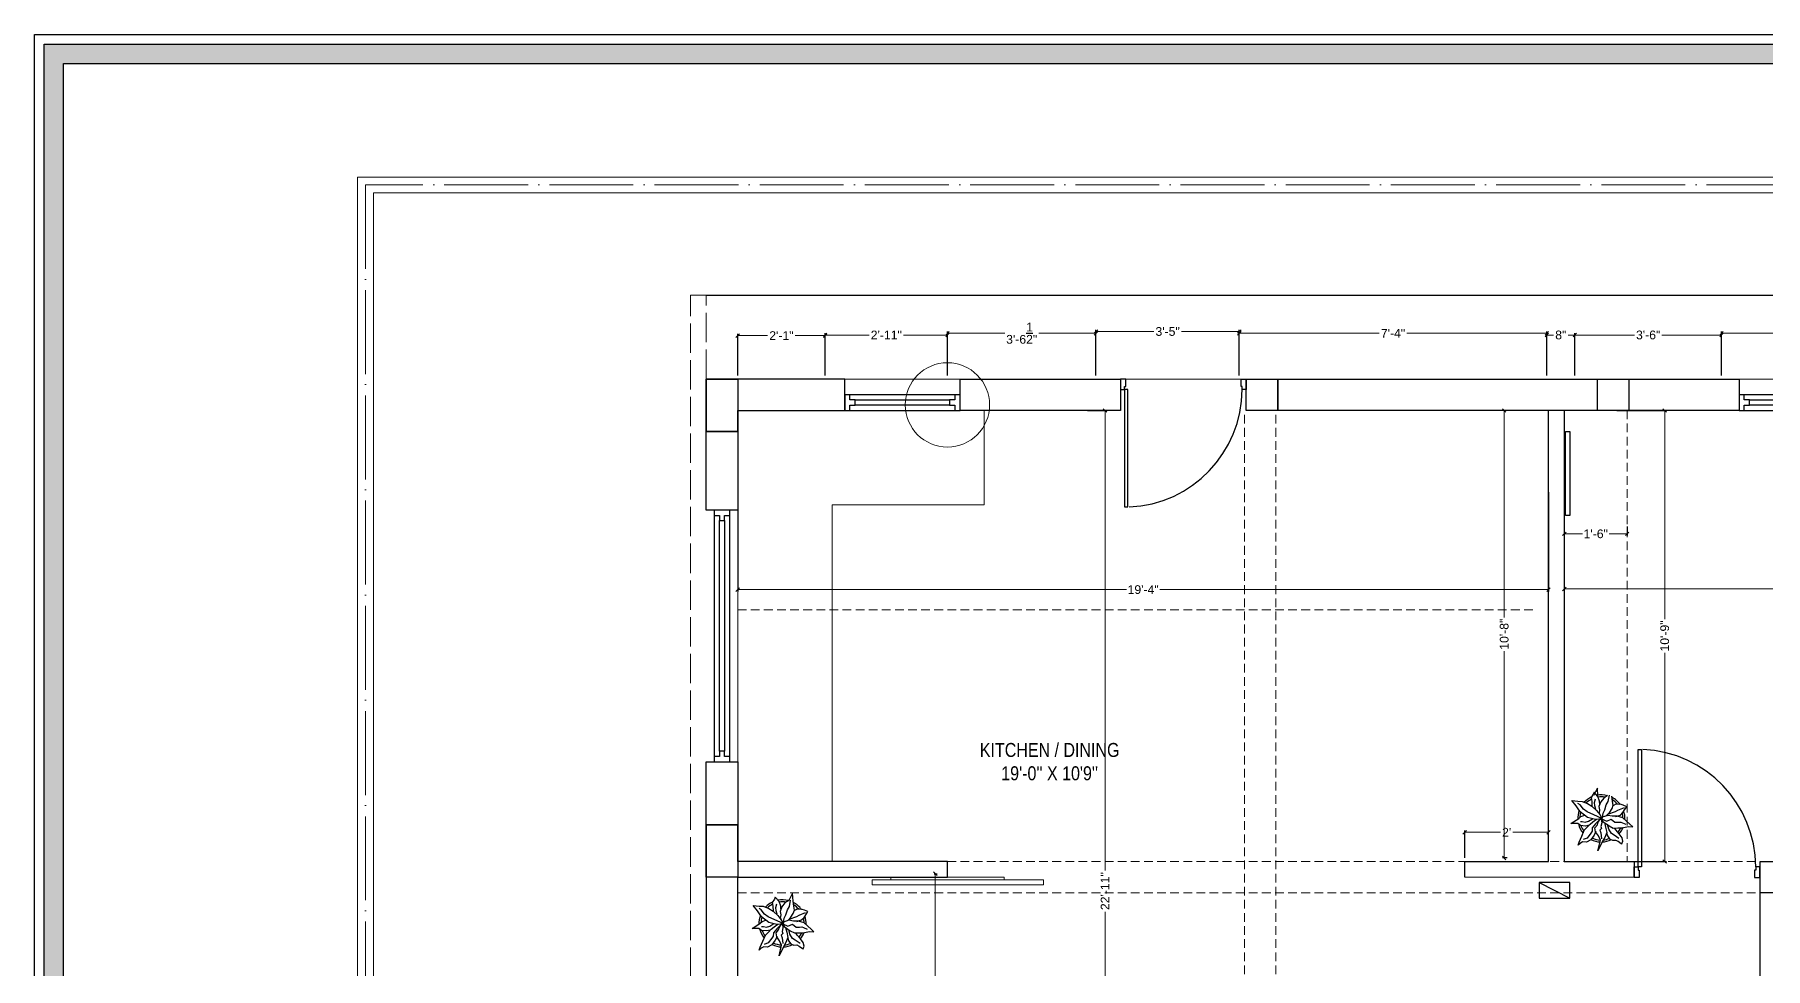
# Model space of a CAD drawing. Header units: millimetres. Extents: x 56222 to 3066687, y -650199 to -121287.
# Drawn here: x 132280.2 to 132775.4, y -184267.4 to -184000.3 of the extents above; entities that cross this region are included whole.
import ezdxf

# ---------------------------------------------------------------- set-up
doc = ezdxf.new("R2010")
doc.units = ezdxf.units.MM
doc.header["$MEASUREMENT"] = 0
doc.header["$PDMODE"] = 35
for name, pattern in [('ACAD_ISO02W100', [15, 12, -3]), ('ACAD_ISO04W100', [30, 24, -3, 0, -3]), ('DASHED2', [0.375, 0.25, -0.125])]:
    doc.linetypes.add(name, pattern=pattern)
doc.layers.get('Defpoints').update_dxf_attribs({"color": 220})
doc.layers.add('AR DOOR', color=40, linetype='Continuous')
doc.layers.add('AR ELE-5', color=134, linetype='Continuous')
for name, color, linetype, lineweight in [('CENTERLINE ( COLUMN ) ~ DIM', 7, 'Continuous', 9), ('COLUMN', 1, 'Continuous', 30), ('dim05', 1, 'Continuous', 13), ('FIRST FLOOR ( TEXT )', 7, 'Continuous', 9), ('GROUND FLOOR', 7, 'Continuous', 9), ('GROUND FLOOR  ( PLINE )', 251, 'Continuous', 30), ('Labelling', 1, 'Continuous', 25), ('NAME PLATE', 7, 'Continuous', 25), ('wall', 7, 'Continuous', 30), ('XX~SLAB ( BEAM )~ ( DIM )', 7, 'Continuous', 9)]:
    doc.layers.add(name, color=color, linetype=linetype, lineweight=lineweight)
doc.layers.add('PDF_INT-ELEC SWITCH BOARD', color=7, linetype='Continuous', true_color=0x00751d)
doc.layers.add('XX~SLAB ( PLINE )', color=251, linetype='Continuous', plot=False)
doc.styles.add('Arial', font='arial.ttf')
doc.styles.add('KATHA', font='swissc.ttf')
doc.styles.get("Standard").update_dxf_attribs({"font": 'arial.ttf', "height": 6})
doc.dimstyles.new('ISO-25', dxfattribs={"dimtxt": 2.5, "dimasz": 1, "dimexe": 0.5, "dimexo": 1, "dimtad": 0, "dimdec": 1, "dimlunit": 4, "dimtxsty": 'Standard', "dimblk": 'OBLIQUE', "dimcen": 2.5, "dimclrd": 1, "dimclre": 1, "dimclrt": 5, "dimadec": 0, "dimazin": 0, "dimtfac": 1, "dimtdec": 1, "dimtmove": 0, "dimatfit": 3, "dimfxl": 1, "dimlwd": -1, "dimarcsym": 0})

# ---------------------------------------------------------------- blocks, each defined once
blk = doc.blocks.new('LAYOUT FILE')
at = {"layer": 'NAME PLATE', "true_color": 0xd39e00}
h = blk.add_hatch(color=42, dxfattribs=at)
h.paths.add_polyline_path([(3346889.83, -513806.18), (3346889.83, -514260.7), (3347535.56, -514260.7), (3347535.56, -513806.18)])
h.paths.add_polyline_path([(3346894.36, -513810.71), (3347531.03, -513810.71), (3347531.03, -514256.17), (3346894.36, -514256.17)], flags=16)
at = {"layer": 'NAME PLATE', "color": 42, "true_color": 0xd39e00}
for points in [[(3346887.56, -513803.91), (3347537.83, -513803.91), (3347537.83, -514262.96), (3346887.56, -514262.96)], [(3346889.83, -513806.18), (3347535.56, -513806.18), (3347535.56, -514260.7), (3346889.83, -514260.7)], [(3346894.36, -513810.71), (3347531.03, -513810.71), (3347531.03, -514256.17), (3346894.36, -514256.17)]]:
    blk.add_lwpolyline(points, close=True, dxfattribs=at)
blk = doc.blocks.new('*U133')
for points in [[(-40, 0), (0, 0), (0, 30), (10, 30), (10, 100), (-40, 100)], [(0, 0), (0, -1120), (30, -1120), (30, 0)], [(1160, 0), (1120, 0), (1120, 30), (1110, 30), (1110, 100), (1160, 100)]]:
    blk.add_lwpolyline(points, close=True)
at = {"layer": 'AR ELE-5', "linetype": 'ByBlock', "ltscale": 15}
blk.add_arc((-2, 1), 1122, 272.373, 359.9653, dxfattribs=at)
blk = doc.blocks.new('ARPLS010')
at = {"linetype": 'ByBlock'}
for p, q in [((-0.295, 0.42), (-0.302, 0.309)), ((-0.278, 0.467), (-0.295, 0.42)), ((-0.248, 0.54), (-0.278, 0.467)), ((-0.182, 0.493), (-0.248, 0.54)), ((-0.222, 0.484), (-0.164, 0.347)), ((-0.125, 0.459), (-0.182, 0.493)), ((-0.072, 0.404), (-0.125, 0.459)), ((-0.038, 0.302), (-0.072, 0.404)), ((-0.013, 0.459), (-0.044, 0.336)), ((0.121, 0.605), (-0.013, 0.459)), ((0.077, 0.412), (0.091, 0.447)), ((0.082, 0.358), (0.077, 0.412)), ((0.091, 0.447), (0.125, 0.522)), ((0.179, 0.666), (0.121, 0.605)), ((0.174, 0.573), (0.179, 0.666)), ((0.2, 0.432), (0.174, 0.573)), ((0.203, 0.352), (0.2, 0.432)), ((0.33, 0.38), (0.252, 0.313)), ((0.409, 0.44), (0.33, 0.38)), ((0.425, 0.373), (0.356, 0.269)), ((0.484, 0.459), (0.409, 0.44)), ((0.542, 0.434), (0.484, 0.459)), ((0.485, 0.354), (0.533, 0.42)), ((0.533, 0.42), (0.542, 0.434)), ((-0.469, 0.226), (-0.643, 0.216)), ((-0.643, 0.216), (-0.485, 0.134)), ((-0.359, 0.148), (-0.49, 0.172)), ((-0.485, 0.134), (-0.433, 0.051)), ((-0.362, 0.24), (-0.469, 0.226)), ((-0.433, 0.051), (-0.349, -0.011)), ((-0.278, 0.254), (-0.362, 0.24)), ((-0.287, 0.106), (-0.359, 0.148)), ((-0.302, 0.309), (-0.276, 0.258)), ((-0.18, 0.073), (-0.287, 0.106)), ((-0.21, 0.227), (-0.278, 0.254)), ((-0.132, 0.18), (-0.21, 0.227)), ((-0.111, 0.036), (-0.18, 0.073)), ((-0.164, 0.347), (-0.139, 0.295)), ((-0.139, 0.295), (-0.08, 0.131)), ((-0.063, 0.111), (-0.132, 0.18)), ((-0.013, 0.022), (-0.111, 0.036)), ((-0.084, -0.034), (0.007, 0.018)), ((0.003, 0.011), (-0.076, -0.16)), ((-0.049, 0.232), (-0.065, 0.135)), ((-0.065, 0.135), (-0.024, 0.018)), ((-0.044, 0.336), (-0.049, 0.232)), ((-0.024, 0.018), (0.009, 0.005)), ((0.006, -0.002), (0.068, 0.032)), ((0.007, 0.018), (0.02, -0.121)), ((0.009, 0.005), (0.056, 0.114)), ((0.015, 0.209), (0.08, 0.288)), ((0.056, 0.114), (0.015, 0.209)), ((0.017, -0.002), (0.091, 0.009)), ((0.068, 0.032), (0.16, 0.165)), ((0.08, 0.288), (0.082, 0.358)), ((0.088, 0.065), (0.187, 0.091)), ((0.091, 0.009), (0.173, -0.011)), ((0.227, 0.157), (0.132, 0.131)), ((0.16, 0.165), (0.204, 0.254)), ((0.173, -0.011), (0.212, 0.004)), ((0.187, 0.091), (0.297, 0.116)), ((0.204, 0.254), (0.203, 0.352)), ((0.212, 0.004), (0.252, -0.03)), ((0.252, 0.313), (0.216, 0.287)), ((0.318, 0.213), (0.227, 0.157)), ((0.297, 0.116), (0.408, 0.071)), ((0.309, 0.109), (0.368, 0.128)), ((0.309, -0.01), (0.43, 0.006)), ((0.356, 0.269), (0.318, 0.213)), ((0.368, 0.128), (0.432, 0.176)), ((0.408, 0.071), (0.482, 0.024)), ((0.432, 0.176), (0.459, 0.236)), ((0.459, 0.303), (0.485, 0.354)), ((0.459, 0.236), (0.459, 0.303)), ((0.482, 0.024), (0.689, -0.072)), ((-0.464, -0.073), (-0.558, -0.152)), ((-0.558, -0.152), (-0.517, -0.172)), ((-0.517, -0.172), (-0.447, -0.216)), ((-0.366, -0.036), (-0.464, -0.073)), ((-0.447, -0.216), (-0.363, -0.202)), ((-0.336, -0.142), (-0.413, -0.121)), ((-0.306, -0.033), (-0.366, -0.036)), ((-0.363, -0.202), (-0.263, -0.2)), ((-0.363, -0.408), (-0.318, -0.29)), ((-0.349, -0.011), (-0.256, -0.05)), ((-0.269, -0.135), (-0.336, -0.142)), ((-0.318, -0.29), (-0.259, -0.2)), ((-0.193, -0.113), (-0.269, -0.135)), ((-0.259, -0.2), (-0.168, -0.1)), ((-0.256, -0.05), (-0.185, -0.038)), ((-0.138, -0.304), (-0.199, -0.38)), ((-0.185, -0.038), (-0.114, -0.046)), ((-0.168, -0.1), (-0.084, -0.034)), ((-0.017, -0.291), (-0.141, -0.446)), ((-0.076, -0.16), (-0.138, -0.304)), ((-0.114, -0.046), (-0.093, -0.036)), ((-0.042, -0.432), (-0.071, -0.352)), ((0.02, -0.121), (-0.017, -0.291)), ((0.059, -0.27), (0.005, -0.185)), ((0.01, -0.014), (0.017, -0.002)), ((0.078, -0.064), (0.01, -0.014)), ((0.016, -0.023), (0.116, -0.122)), ((0.07, -0.179), (0.018, -0.1)), ((0.08, -0.342), (0.059, -0.27)), ((0.066, -0.407), (0.08, -0.342)), ((0.121, -0.239), (0.07, -0.179)), ((0.138, -0.083), (0.078, -0.064)), ((0.116, -0.122), (0.201, -0.195)), ((0.184, -0.299), (0.121, -0.239)), ((0.197, -0.135), (0.138, -0.083)), ((0.141, -0.261), (0.16, -0.336)), ((0.16, -0.336), (0.15, -0.445)), ((0.252, -0.362), (0.184, -0.299)), ((0.283, -0.123), (0.197, -0.135)), ((0.201, -0.195), (0.272, -0.198)), ((0.252, -0.03), (0.309, -0.01)), ((0.376, -0.416), (0.252, -0.362)), ((0.272, -0.198), (0.311, -0.225)), ((0.277, -0.114), (0.357, -0.156)), ((0.37, -0.064), (0.283, -0.123)), ((0.311, -0.225), (0.415, -0.304)), ((0.357, -0.156), (0.455, -0.226)), ((0.462, -0.021), (0.37, -0.064)), ((0.415, -0.304), (0.447, -0.388)), ((0.455, -0.226), (0.503, -0.317)), ((0.689, -0.072), (0.462, -0.021)), ((0.503, -0.317), (0.494, -0.398)), ((-0.382, -0.625), (-0.368, -0.496)), ((-0.269, -0.533), (-0.382, -0.625)), ((-0.368, -0.496), (-0.363, -0.408)), ((-0.287, -0.45), (-0.314, -0.498)), ((-0.199, -0.38), (-0.287, -0.45)), ((-0.141, -0.446), (-0.269, -0.533)), ((0.002, -0.48), (-0.042, -0.432)), ((0.104, -0.646), (0.002, -0.48)), ((0.064, -0.446), (0.066, -0.407)), ((0.106, -0.5), (0.104, -0.646)), ((0.15, -0.445), (0.106, -0.5)), ((0.502, -0.472), (0.376, -0.416)), ((0.494, -0.398), (0.528, -0.452)), ((0.567, -0.494), (0.502, -0.472)), ((0.528, -0.452), (0.567, -0.494))]:
    blk.add_line(p, q, dxfattribs=at)
for radius, start, end in [(0.5, 126.2799, 152.7042), (0.5, 87.2367, 107.9154), (0.458, 91.6596, 104.0784), (0.5, 49.0791, 67.0324), (0.458, 49.8461, 63.9764), (0.5, 164.9216, 191.0302), (0.458, 169.9629, 188.6517), (0.458, 130.7647, 148.9789), (0.458, 5.0517, 21.9108), (0.5, 1.3782, 25.7565), (0.5, 205.1623, 226.3204), (0.458, 207.232, 224.0819), (0.458, 334.5625, 357.1532), (0.5, 333.6991, 357.5577), (0.5, 249.553, 272.4234), (0.458, 252.8522, 267.711), (0.5, 283.5324, 308.8712), (0.458, 289.266, 306.1107)]:
    blk.add_arc((0, 0), radius, start, end, dxfattribs=at)
blk = doc.blocks.new('*U20')
for points in [[(0, 0), (0, 1120), (30, 1120), (30, 0)], [(-40, 0), (0, 0), (0, -30), (10, -30), (10, -100), (-40, -100)], [(1160, 0), (1120, 0), (1120, -30), (1110, -30), (1110, -100), (1160, -100)]]:
    blk.add_lwpolyline(points, close=True)
at = {"layer": 'AR ELE-5', "linetype": 'ByBlock', "ltscale": 15}
blk.add_arc((-2, -1), 1122, 0.0347, 87.627, dxfattribs=at)
blk = doc.blocks.new('_Oblique')
at = {"layer": 'wall', "color": 0, "lineweight": -2}
blk.add_line((-0.5, -0.5), (0.5, 0.5), dxfattribs=at)
blk = doc.blocks.new('*D134')
at = {"layer": 'Defpoints', "color": 0, "lineweight": 30, "transparency": 16777216}
for p in [(132506.38, -184086.41), (132481.38, -184098.82), (132506.38, -184098.82)]:
    blk.add_point(p, dxfattribs=at)
at = {"layer": 'dim05', "color": 1, "linetype": 'Continuous', "lineweight": -2, "transparency": 16777216}
for p, q in [((132481.38, -184097.82), (132481.38, -184085.91)), ((132506.38, -184097.82), (132506.38, -184085.91))]:
    blk.add_line(p, q, dxfattribs=at)
at = {"layer": 'dim05', "color": 1, "linetype": 'Continuous', "transparency": 16777216}
for p, q in [((132481.38, -184086.41), (132489.91, -184086.41)), ((132506.38, -184086.41), (132497.85, -184086.41))]:
    blk.add_line(p, q, dxfattribs=at)
at = {"layer": 'dim05', "color": 1, "transparency": 16777216, "rotation": 180}
blk.add_blockref('_Oblique', (132481.38, -184086.41), dxfattribs=at)
at = {"layer": 'dim05', "color": 1, "transparency": 16777216}
blk.add_blockref('_Oblique', (132506.38, -184086.41), dxfattribs=at)
at = {"layer": 'dim05', "color": 5, "lineweight": 25, "transparency": 16777216, "insert": (132493.88, -184086.41), "char_height": 2.5, "attachment_point": 5, "style": 'Arial'}
blk.add_mtext('2\'-1"', dxfattribs=at)
blk = doc.blocks.new('*D135')
at = {"layer": 'Defpoints', "color": 0, "lineweight": 30, "transparency": 16777216}
for p in [(132541.38, -184086.24), (132506.38, -184098.82), (132541.38, -184098.82)]:
    blk.add_point(p, dxfattribs=at)
at = {"layer": 'dim05', "color": 1, "linetype": 'Continuous', "lineweight": -2, "transparency": 16777216}
for p, q in [((132506.38, -184097.82), (132506.38, -184085.74)), ((132541.38, -184097.82), (132541.38, -184085.74))]:
    blk.add_line(p, q, dxfattribs=at)
at = {"layer": 'dim05', "color": 1, "linetype": 'Continuous', "transparency": 16777216}
for p, q in [((132506.38, -184086.24), (132518.94, -184086.24)), ((132541.38, -184086.24), (132528.82, -184086.24))]:
    blk.add_line(p, q, dxfattribs=at)
at = {"layer": 'dim05', "color": 1, "transparency": 16777216, "rotation": 180}
blk.add_blockref('_Oblique', (132506.38, -184086.24), dxfattribs=at)
at = {"layer": 'dim05', "color": 1, "transparency": 16777216}
blk.add_blockref('_Oblique', (132541.38, -184086.24), dxfattribs=at)
at = {"layer": 'dim05', "color": 5, "lineweight": 25, "transparency": 16777216, "insert": (132523.88, -184086.24), "char_height": 2.5, "attachment_point": 5, "style": 'Arial'}
blk.add_mtext('2\'-11"', dxfattribs=at)
blk = doc.blocks.new('*D136')
at = {"layer": 'Defpoints', "color": 0, "lineweight": 30, "transparency": 16777216}
for p in [(132583.88, -184085.74), (132541.38, -184098.82), (132583.88, -184098.82)]:
    blk.add_point(p, dxfattribs=at)
at = {"layer": 'dim05', "color": 1, "linetype": 'Continuous', "lineweight": -2, "transparency": 16777216}
for p, q in [((132541.38, -184097.82), (132541.38, -184085.24)), ((132583.88, -184097.82), (132583.88, -184085.24))]:
    blk.add_line(p, q, dxfattribs=at)
at = {"layer": 'dim05', "color": 1, "linetype": 'Continuous', "transparency": 16777216}
for p, q in [((132541.38, -184085.74), (132557.77, -184085.74)), ((132583.88, -184085.74), (132567.49, -184085.74))]:
    blk.add_line(p, q, dxfattribs=at)
at = {"layer": 'dim05', "color": 1, "transparency": 16777216, "rotation": 180}
blk.add_blockref('_Oblique', (132541.38, -184085.74), dxfattribs=at)
at = {"layer": 'dim05', "color": 1, "transparency": 16777216}
blk.add_blockref('_Oblique', (132583.88, -184085.74), dxfattribs=at)
at = {"layer": 'dim05', "color": 5, "lineweight": 25, "transparency": 16777216, "insert": (132562.63, -184085.74), "char_height": 2.5, "attachment_point": 5, "style": 'Arial'}
blk.add_mtext('3\'-6{\\H1x;\\S1/2;}"', dxfattribs=at)
blk = doc.blocks.new('*D137')
at = {"layer": 'Defpoints', "color": 0, "lineweight": 30, "transparency": 16777216}
for p in [(132624.88, -184085.24), (132583.88, -184098.82), (132624.88, -184098.82)]:
    blk.add_point(p, dxfattribs=at)
at = {"layer": 'dim05', "color": 1, "linetype": 'Continuous', "lineweight": -2, "transparency": 16777216}
for p, q in [((132583.88, -184097.82), (132583.88, -184084.74)), ((132624.88, -184097.82), (132624.88, -184084.74))]:
    blk.add_line(p, q, dxfattribs=at)
at = {"layer": 'dim05', "color": 1, "linetype": 'Continuous', "transparency": 16777216}
for p, q in [((132583.88, -184085.24), (132600.43, -184085.24)), ((132624.88, -184085.24), (132608.33, -184085.24))]:
    blk.add_line(p, q, dxfattribs=at)
at = {"layer": 'dim05', "color": 1, "transparency": 16777216, "rotation": 180}
blk.add_blockref('_Oblique', (132583.88, -184085.24), dxfattribs=at)
at = {"layer": 'dim05', "color": 1, "transparency": 16777216}
blk.add_blockref('_Oblique', (132624.88, -184085.24), dxfattribs=at)
at = {"layer": 'dim05', "color": 5, "lineweight": 25, "transparency": 16777216, "insert": (132604.38, -184085.24), "char_height": 2.5, "attachment_point": 5, "style": 'Arial'}
blk.add_mtext('3\'-5"', dxfattribs=at)
blk = doc.blocks.new('*D138')
at = {"layer": 'Defpoints', "color": 0, "lineweight": 30, "transparency": 16777216}
for p in [(132712.88, -184085.74), (132624.88, -184098.82), (132712.88, -184098.82)]:
    blk.add_point(p, dxfattribs=at)
at = {"layer": 'dim05', "color": 1, "linetype": 'Continuous', "lineweight": -2, "transparency": 16777216}
for p, q in [((132624.88, -184097.82), (132624.88, -184085.24)), ((132712.88, -184097.82), (132712.88, -184085.24))]:
    blk.add_line(p, q, dxfattribs=at)
at = {"layer": 'dim05', "color": 1, "linetype": 'Continuous', "transparency": 16777216}
for p, q in [((132624.88, -184085.74), (132664.94, -184085.74)), ((132712.88, -184085.74), (132672.82, -184085.74))]:
    blk.add_line(p, q, dxfattribs=at)
at = {"layer": 'dim05', "color": 1, "transparency": 16777216, "rotation": 180}
blk.add_blockref('_Oblique', (132624.88, -184085.74), dxfattribs=at)
at = {"layer": 'dim05', "color": 1, "transparency": 16777216}
blk.add_blockref('_Oblique', (132712.88, -184085.74), dxfattribs=at)
at = {"layer": 'dim05', "color": 5, "lineweight": 25, "transparency": 16777216, "insert": (132668.88, -184085.74), "char_height": 2.5, "attachment_point": 5, "style": 'Arial'}
blk.add_mtext('7\'-4"', dxfattribs=at)
blk = doc.blocks.new('*D139')
at = {"layer": 'Defpoints', "color": 0, "lineweight": 30, "transparency": 16777216}
for p in [(132481.38, -184130.24), (132713.38, -184130.24), (132713.38, -184159.08)]:
    blk.add_point(p, dxfattribs=at)
at = {"layer": 'dim05', "color": 1, "linetype": 'Continuous', "lineweight": -2, "transparency": 16777216}
for p, q in [((132481.38, -184131.24), (132481.38, -184159.58)), ((132713.38, -184131.24), (132713.38, -184159.58))]:
    blk.add_line(p, q, dxfattribs=at)
at = {"layer": 'dim05', "color": 1, "linetype": 'Continuous', "transparency": 16777216}
for p, q in [((132481.38, -184159.08), (132592.58, -184159.08)), ((132713.38, -184159.08), (132602.18, -184159.08))]:
    blk.add_line(p, q, dxfattribs=at)
at = {"layer": 'dim05', "color": 1, "transparency": 16777216, "rotation": 180}
blk.add_blockref('_Oblique', (132481.38, -184159.08), dxfattribs=at)
at = {"layer": 'dim05', "color": 1, "transparency": 16777216}
blk.add_blockref('_Oblique', (132713.38, -184159.08), dxfattribs=at)
at = {"layer": 'dim05', "color": 5, "lineweight": 25, "transparency": 16777216, "insert": (132597.38, -184159.08), "char_height": 2.5, "attachment_point": 5, "style": 'Arial'}
blk.add_mtext('19\'-4"', dxfattribs=at)
blk = doc.blocks.new('*D140')
at = {"layer": 'Defpoints', "color": 0, "lineweight": 30, "transparency": 16777216}
for p in [(132580.46, -184107.82), (132580.46, -184382.82), (132586.48, -184382.82)]:
    blk.add_point(p, dxfattribs=at)
at = {"layer": 'dim05', "color": 1, "linetype": 'Continuous', "lineweight": -2, "transparency": 16777216}
for p, q in [((132581.46, -184107.82), (132586.98, -184107.82)), ((132581.46, -184382.82), (132586.98, -184382.82))]:
    blk.add_line(p, q, dxfattribs=at)
at = {"layer": 'dim05', "color": 1, "linetype": 'Continuous', "transparency": 16777216}
for p, q in [((132586.48, -184107.82), (132586.48, -184239.41)), ((132586.48, -184382.82), (132586.48, -184251.24))]:
    blk.add_line(p, q, dxfattribs=at)
at = {"layer": 'dim05', "color": 1, "transparency": 16777216}
for p, rotation in [((132586.48, -184107.82), 90), ((132586.48, -184382.82), 270)]:
    blk.add_blockref('_Oblique', p, dxfattribs=dict(at, rotation=rotation))
at = {"layer": 'dim05', "color": 5, "lineweight": 25, "transparency": 16777216, "insert": (132586.48, -184245.32), "char_height": 2.5, "attachment_point": 5, "rotation": 90, "style": 'Arial'}
blk.add_mtext('22\'-11"', dxfattribs=at)
blk = doc.blocks.new('*D142')
at = {"layer": 'Defpoints', "color": 0, "lineweight": 30, "transparency": 16777216}
for p in [(132762.88, -184086.24), (132720.88, -184098.82), (132762.88, -184098.82)]:
    blk.add_point(p, dxfattribs=at)
at = {"layer": 'dim05', "color": 1, "linetype": 'Continuous', "lineweight": -2, "transparency": 16777216}
for p, q in [((132720.88, -184097.82), (132720.88, -184085.74)), ((132762.88, -184097.82), (132762.88, -184085.74))]:
    blk.add_line(p, q, dxfattribs=at)
at = {"layer": 'dim05', "color": 1, "linetype": 'Continuous', "transparency": 16777216}
for p, q in [((132720.88, -184086.24), (132737.93, -184086.24)), ((132762.88, -184086.24), (132745.83, -184086.24))]:
    blk.add_line(p, q, dxfattribs=at)
at = {"layer": 'dim05', "color": 1, "transparency": 16777216, "rotation": 180}
blk.add_blockref('_Oblique', (132720.88, -184086.24), dxfattribs=at)
at = {"layer": 'dim05', "color": 1, "transparency": 16777216}
blk.add_blockref('_Oblique', (132762.88, -184086.24), dxfattribs=at)
at = {"layer": 'dim05', "color": 5, "lineweight": 25, "transparency": 16777216, "insert": (132741.88, -184086.24), "char_height": 2.5, "attachment_point": 5, "style": 'Arial'}
blk.add_mtext('3\'-6"', dxfattribs=at)
blk = doc.blocks.new('*D143')
at = {"layer": 'Defpoints', "color": 0, "lineweight": 30, "transparency": 16777216}
for p in [(132828.88, -184085.74), (132762.88, -184098.82), (132828.88, -184098.82)]:
    blk.add_point(p, dxfattribs=at)
at = {"layer": 'dim05', "color": 1, "linetype": 'Continuous', "lineweight": -2, "transparency": 16777216}
for p, q in [((132762.88, -184097.82), (132762.88, -184085.24)), ((132828.88, -184097.82), (132828.88, -184085.24))]:
    blk.add_line(p, q, dxfattribs=at)
at = {"layer": 'dim05', "color": 1, "linetype": 'Continuous', "transparency": 16777216}
for p, q in [((132762.88, -184085.74), (132791.93, -184085.74)), ((132828.88, -184085.74), (132799.83, -184085.74))]:
    blk.add_line(p, q, dxfattribs=at)
at = {"layer": 'dim05', "color": 1, "transparency": 16777216, "rotation": 180}
blk.add_blockref('_Oblique', (132762.88, -184085.74), dxfattribs=at)
at = {"layer": 'dim05', "color": 1, "transparency": 16777216}
blk.add_blockref('_Oblique', (132828.88, -184085.74), dxfattribs=at)
at = {"layer": 'dim05', "color": 5, "lineweight": 25, "transparency": 16777216, "insert": (132795.88, -184085.74), "char_height": 2.5, "attachment_point": 5, "style": 'Arial'}
blk.add_mtext('5\'-6"', dxfattribs=at)
blk = doc.blocks.new('*D145')
at = {"layer": 'Defpoints', "color": 0, "lineweight": 30, "transparency": 16777216}
for p in [(132720.88, -184086.24), (132712.88, -184098.82), (132720.88, -184098.82)]:
    blk.add_point(p, dxfattribs=at)
at = {"layer": 'dim05', "color": 1, "linetype": 'Continuous', "lineweight": -2, "transparency": 16777216}
for p, q in [((132712.88, -184097.82), (132712.88, -184085.74)), ((132720.88, -184097.82), (132720.88, -184085.74))]:
    blk.add_line(p, q, dxfattribs=at)
at = {"layer": 'dim05', "color": 1, "linetype": 'Continuous', "transparency": 16777216}
for p, q in [((132712.88, -184086.24), (132714.82, -184086.24)), ((132720.88, -184086.24), (132718.94, -184086.24))]:
    blk.add_line(p, q, dxfattribs=at)
at = {"layer": 'dim05', "color": 1, "transparency": 16777216, "rotation": 180}
blk.add_blockref('_Oblique', (132712.88, -184086.24), dxfattribs=at)
at = {"layer": 'dim05', "color": 1, "transparency": 16777216}
blk.add_blockref('_Oblique', (132720.88, -184086.24), dxfattribs=at)
at = {"layer": 'dim05', "color": 5, "lineweight": 25, "transparency": 16777216, "insert": (132716.88, -184086.24), "char_height": 2.5, "attachment_point": 5, "style": 'Arial'}
blk.add_mtext('8"', dxfattribs=at)
blk = doc.blocks.new('*D146')
at = {"layer": 'Defpoints', "color": 0, "lineweight": 30, "transparency": 16777216}
for p in [(132731.88, -184107.82), (132746.62, -184107.82), (132731.88, -184236.82)]:
    blk.add_point(p, dxfattribs=at)
at = {"layer": 'dim05', "color": 1, "linetype": 'Continuous', "lineweight": -2, "transparency": 16777216}
for p, q in [((132732.88, -184107.82), (132747.12, -184107.82)), ((132732.88, -184236.82), (132747.12, -184236.82))]:
    blk.add_line(p, q, dxfattribs=at)
at = {"layer": 'dim05', "color": 1, "linetype": 'Continuous', "transparency": 16777216}
for p, q in [((132746.62, -184107.82), (132746.62, -184167.52)), ((132746.62, -184236.82), (132746.62, -184177.13))]:
    blk.add_line(p, q, dxfattribs=at)
at = {"layer": 'dim05', "color": 1, "transparency": 16777216}
for p, rotation in [((132746.62, -184107.82), 90), ((132746.62, -184236.82), 270)]:
    blk.add_blockref('_Oblique', p, dxfattribs=dict(at, rotation=rotation))
at = {"layer": 'dim05', "color": 5, "lineweight": 25, "transparency": 16777216, "insert": (132746.62, -184172.32), "char_height": 2.5, "attachment_point": 5, "rotation": 90, "style": 'Arial'}
blk.add_mtext('10\'-9"', dxfattribs=at)
blk = doc.blocks.new('*D150')
at = {"layer": 'Defpoints', "color": 0, "lineweight": 30, "transparency": 16777216}
for p in [(132689.38, -184228.48), (132689.38, -184236.82), (132713.38, -184236.82)]:
    blk.add_point(p, dxfattribs=at)
at = {"layer": 'dim05', "color": 1, "linetype": 'Continuous', "lineweight": -2, "transparency": 16777216}
for p, q in [((132689.38, -184235.82), (132689.38, -184227.98)), ((132713.38, -184235.82), (132713.38, -184227.98))]:
    blk.add_line(p, q, dxfattribs=at)
at = {"layer": 'dim05', "color": 1, "linetype": 'Continuous', "transparency": 16777216}
for p, q in [((132689.38, -184228.48), (132699.58, -184228.48)), ((132713.38, -184228.48), (132703.18, -184228.48))]:
    blk.add_line(p, q, dxfattribs=at)
at = {"layer": 'dim05', "color": 1, "transparency": 16777216, "rotation": 180}
blk.add_blockref('_Oblique', (132689.38, -184228.48), dxfattribs=at)
at = {"layer": 'dim05', "color": 1, "transparency": 16777216}
blk.add_blockref('_Oblique', (132713.38, -184228.48), dxfattribs=at)
at = {"layer": 'dim05', "color": 5, "lineweight": 25, "transparency": 16777216, "insert": (132701.38, -184228.48), "char_height": 2.5, "attachment_point": 5, "style": 'Arial'}
blk.add_mtext("2'", dxfattribs=at)
blk = doc.blocks.new('*D151')
at = {"layer": 'Defpoints', "color": 0, "lineweight": 30, "transparency": 16777216}
for p in [(132702.55, -184107.82), (132700.69, -184235.82), (132702.55, -184235.82)]:
    blk.add_point(p, dxfattribs=at)
at = {"layer": 'dim05', "color": 1, "linetype": 'Continuous', "lineweight": -2, "transparency": 16777216}
for p, q in [((132701.55, -184107.82), (132700.19, -184107.82)), ((132701.55, -184235.82), (132700.19, -184235.82))]:
    blk.add_line(p, q, dxfattribs=at)
at = {"layer": 'dim05', "color": 1, "linetype": 'Continuous', "transparency": 16777216}
for p, q in [((132700.69, -184107.82), (132700.69, -184167.02)), ((132700.69, -184235.82), (132700.69, -184176.63))]:
    blk.add_line(p, q, dxfattribs=at)
at = {"layer": 'dim05', "color": 1, "transparency": 16777216}
for p, rotation in [((132700.69, -184107.82), 90), ((132700.69, -184235.82), 270)]:
    blk.add_blockref('_Oblique', p, dxfattribs=dict(at, rotation=rotation))
at = {"layer": 'dim05', "color": 5, "lineweight": 25, "transparency": 16777216, "insert": (132700.69, -184171.82), "char_height": 2.5, "attachment_point": 5, "rotation": 90, "style": 'Arial'}
blk.add_mtext('10\'-8"', dxfattribs=at)
blk = doc.blocks.new('*D157')
at = {"layer": 'Defpoints', "color": 0, "lineweight": 30, "transparency": 16777216}
for p in [(132536.56, -184240.32), (132537.9, -184240.32), (132536.56, -184382.32)]:
    blk.add_point(p, dxfattribs=at)
at = {"layer": 'dim05', "color": 1, "linetype": 'Continuous', "lineweight": -2, "transparency": 16777216}
for p, q in [((132537.56, -184240.32), (132538.4, -184240.32)), ((132537.56, -184382.32), (132538.4, -184382.32))]:
    blk.add_line(p, q, dxfattribs=at)
at = {"layer": 'dim05', "color": 1, "linetype": 'Continuous', "transparency": 16777216}
for p, q in [((132537.9, -184240.32), (132537.9, -184305.55)), ((132537.9, -184382.32), (132537.9, -184317.1))]:
    blk.add_line(p, q, dxfattribs=at)
at = {"layer": 'dim05', "color": 1, "transparency": 16777216}
for p, rotation in [((132537.9, -184240.32), 90), ((132537.9, -184382.32), 270)]:
    blk.add_blockref('_Oblique', p, dxfattribs=dict(at, rotation=rotation))
at = {"layer": 'dim05', "color": 5, "lineweight": 25, "transparency": 16777216, "insert": (132537.9, -184311.32), "char_height": 2.5, "attachment_point": 5, "rotation": 90, "style": 'Arial'}
blk.add_mtext('11\'-10"', dxfattribs=at)
blk = doc.blocks.new('*D158')
at = {"layer": 'Defpoints', "color": 0, "lineweight": 30, "transparency": 16777216}
for p in [(132717.88, -184157.92), (132868.38, -184157.92), (132868.38, -184158.89)]:
    blk.add_point(p, dxfattribs=at)
at = {"layer": 'dim05', "color": 1, "linetype": 'Continuous', "transparency": 16777216}
for p, q in [((132717.88, -184158.89), (132787.42, -184158.89)), ((132868.38, -184158.89), (132798.84, -184158.89))]:
    blk.add_line(p, q, dxfattribs=at)
at = {"layer": 'dim05', "color": 1, "linetype": 'Continuous', "lineweight": -2, "transparency": 16777216}
for p, q in [((132717.88, -184158.92), (132717.88, -184159.39)), ((132868.38, -184158.92), (132868.38, -184159.39))]:
    blk.add_line(p, q, dxfattribs=at)
at = {"layer": 'dim05', "color": 1, "transparency": 16777216, "rotation": 180}
blk.add_blockref('_Oblique', (132717.88, -184158.89), dxfattribs=at)
at = {"layer": 'dim05', "color": 1, "transparency": 16777216}
blk.add_blockref('_Oblique', (132868.38, -184158.89), dxfattribs=at)
at = {"layer": 'dim05', "color": 5, "lineweight": 25, "transparency": 16777216, "insert": (132793.13, -184158.89), "char_height": 2.5, "attachment_point": 5, "style": 'Arial'}
blk.add_mtext('12\'-6{\\H1x;\\S1/2;}"', dxfattribs=at)
blk = doc.blocks.new('*D159')
at = {"layer": 'Defpoints', "color": 0, "lineweight": 30, "transparency": 16777216}
for p in [(132717.88, -184140.05), (132735.88, -184140.05), (132735.88, -184143.12)]:
    blk.add_point(p, dxfattribs=at)
at = {"layer": 'dim05', "color": 1, "linetype": 'Continuous', "lineweight": -2, "transparency": 16777216}
for p, q in [((132717.88, -184141.05), (132717.88, -184143.62)), ((132735.88, -184141.05), (132735.88, -184143.62))]:
    blk.add_line(p, q, dxfattribs=at)
at = {"layer": 'dim05', "color": 1, "linetype": 'Continuous', "transparency": 16777216}
for p, q in [((132717.88, -184143.12), (132723.05, -184143.12)), ((132735.88, -184143.12), (132730.71, -184143.12))]:
    blk.add_line(p, q, dxfattribs=at)
at = {"layer": 'dim05', "color": 1, "transparency": 16777216, "rotation": 180}
blk.add_blockref('_Oblique', (132717.88, -184143.12), dxfattribs=at)
at = {"layer": 'dim05', "color": 1, "transparency": 16777216}
blk.add_blockref('_Oblique', (132735.88, -184143.12), dxfattribs=at)
at = {"layer": 'dim05', "color": 5, "lineweight": 25, "transparency": 16777216, "insert": (132726.88, -184143.12), "char_height": 2.5, "attachment_point": 5, "style": 'Arial'}
blk.add_mtext('1\'-6"', dxfattribs=at)

msp = doc.modelspace()

# ---------------------------------------------------------------- linework, layer by layer
at = {"linetype": 'ByBlock'}
for p, q in [((132726.409, -184217.003), (132726.144, -184217.556)), ((132727.368, -184215.849), (132726.265, -184217.98)), ((132727.48, -184218.269), (132726.409, -184217.003)), ((132727.511, -184218.198), (132727.368, -184215.849)), ((132721.28, -184220.902), (132720.048, -184219.391)), ((132720.048, -184219.391), (132721.782, -184219.572)), ((132722.465, -184222.627), (132721.28, -184220.902)), ((132722.408, -184220.667), (132721.75, -184220.295)), ((132721.782, -184219.572), (132722.972, -184219.643)), ((132723.349, -184221.853), (132722.408, -184220.667)), ((132722.972, -184219.643), (132724.564, -184220.238)), ((132724.38, -184222.671), (132723.349, -184221.853)), ((132724.564, -184220.238), (132725.779, -184221.033)), ((132726.144, -184217.556), (132725.551, -184218.502)), ((132725.551, -184218.502), (132725.738, -184219.636)), ((132725.738, -184219.636), (132725.778, -184220.981)), ((132725.779, -184221.033), (132727.13, -184222.256)), ((132726.549, -184219.999), (132726.831, -184218.957)), ((132726.655, -184220.902), (132726.549, -184219.999)), ((132726.944, -184221.927), (132726.655, -184220.902)), ((132727.13, -184222.256), (132728.016, -184223.391)), ((132727.985, -184219.591), (132727.48, -184218.269)), ((132728.326, -184219.819), (132727.795, -184221.07)), ((132727.795, -184221.07), (132727.955, -184222.025)), ((132727.955, -184222.025), (132727.851, -184222.987)), ((132728.03, -184220.395), (132727.985, -184219.591)), ((132729.15, -184218.682), (132728.326, -184219.819)), ((132728.965, -184223.028), (132729.452, -184222.086)), ((132730.265, -184217.98), (132729.15, -184218.682)), ((132729.452, -184222.086), (132729.903, -184220.647)), ((132729.903, -184220.647), (132730.468, -184219.676)), ((132730.468, -184219.676), (132730.777, -184217.908)), ((132730.896, -184222.738), (132731.534, -184221.69)), ((132731.707, -184219.64), (132731.511, -184218.198)), ((132731.534, -184221.69), (132731.894, -184220.773)), ((132731.894, -184220.773), (132731.707, -184219.64)), ((132732.637, -184220.448), (132731.943, -184220.794)), ((132733.148, -184222.298), (132732.455, -184222.644)), ((132734.126, -184220.536), (132732.637, -184220.448)), ((132734.999, -184221.513), (132733.148, -184222.298)), ((132734.757, -184220.763), (132734.126, -184220.536)), ((132734.655, -184222.821), (132735.116, -184222.05)), ((132735.746, -184221.165), (132734.757, -184220.763)), ((132735.116, -184222.05), (132735.746, -184221.165)), ((132719.772, -184225.934), (132722.007, -184224.554)), ((132721.735, -184225.956), (132719.772, -184225.934)), ((132722.479, -184226.554), (132721.735, -184225.956)), ((132722.007, -184224.554), (132722.658, -184223.963)), ((132724.555, -184224.298), (132722.465, -184222.627)), ((132722.471, -184225.393), (132722.987, -184225.427)), ((132723.956, -184226.691), (132722.479, -184226.554)), ((132722.658, -184223.963), (132723.733, -184223.575)), ((132722.987, -184225.427), (132723.872, -184225.612)), ((132723.6, -184227.92), (132724.454, -184227.015)), ((132723.872, -184225.612), (132724.844, -184225.323)), ((132724.956, -184226.428), (132723.956, -184226.691)), ((132726.313, -184223.494), (132724.38, -184222.671)), ((132724.454, -184227.015), (132725.256, -184226.164)), ((132726.843, -184224.798), (132724.555, -184224.298)), ((132724.844, -184225.323), (132725.988, -184224.59)), ((132725.256, -184226.164), (132726.062, -184225.463)), ((132725.859, -184227.229), (132725.808, -184228.189)), ((132726.828, -184226.091), (132725.859, -184227.229)), ((132726.062, -184225.463), (132727.124, -184224.763)), ((132728.618, -184224.565), (132726.313, -184223.494)), ((132726.658, -184227.179), (132727.356, -184226.384)), ((132726.819, -184228.339), (132726.658, -184227.179)), ((132728.161, -184224.732), (132726.828, -184226.091)), ((132728.725, -184224.615), (132726.843, -184224.798)), ((132727.356, -184226.384), (132727.614, -184225.576)), ((132727.614, -184225.576), (132728.286, -184224.654)), ((132727.851, -184222.987), (132727.991, -184223.264)), ((132728.016, -184223.391), (132728.725, -184224.615)), ((132728.286, -184224.654), (132728.443, -184224.751)), ((132728.6, -184225.753), (132728.328, -184226.848)), ((132728.328, -184226.848), (132728.538, -184227.374)), ((132728.443, -184224.597), (132728.903, -184225.432)), ((132728.443, -184224.751), (132728.6, -184225.753)), ((132728.713, -184224.202), (132728.546, -184224.642)), ((132728.546, -184224.642), (132730.011, -184225.272)), ((132730.298, -184223.636), (132728.713, -184224.202)), ((132728.77, -184224.349), (132728.965, -184223.028)), ((132728.903, -184225.432), (132730.698, -184226.672)), ((132729.355, -184225.704), (132729.702, -184227.04)), ((132729.702, -184227.04), (132730.053, -184228.525)), ((132729.964, -184223.672), (132730.896, -184222.738)), ((132730.011, -184225.272), (132731.292, -184224.717)), ((132732.455, -184222.644), (132730.235, -184223.44)), ((132730.593, -184227.581), (132730.248, -184226.298)), ((132731.602, -184223.857), (132730.298, -184223.636)), ((132730.698, -184226.672), (132731.903, -184227.261)), ((132731.292, -184224.717), (132732.363, -184225.597)), ((132732.998, -184223.916), (132731.602, -184223.857)), ((132731.903, -184227.261), (132733.222, -184227.248)), ((132732.363, -184225.597), (132733.302, -184225.614)), ((132732.547, -184223.996), (132733.919, -184223.546)), ((132734.664, -184224.333), (132732.998, -184223.916)), ((132733.222, -184227.248), (132734.308, -184227.212)), ((132733.302, -184225.614), (132734.026, -184225.544)), ((132733.919, -184223.546), (132734.655, -184222.821)), ((132734.026, -184225.544), (132734.498, -184225.733)), ((132734.308, -184227.212), (132736.206, -184226.848)), ((132734.498, -184225.733), (132735.514, -184226.195)), ((132736.63, -184226.136), (132734.664, -184224.333)), ((132736.206, -184226.848), (132737.453, -184226.912)), ((132737.453, -184226.912), (132736.63, -184226.136)), ((132721.838, -184232.182), (132722.124, -184231.298)), ((132722.394, -184231.646), (132721.838, -184232.182)), ((132722.124, -184231.298), (132722.875, -184229.595)), ((132723.128, -184231.185), (132722.394, -184231.646)), ((132722.875, -184229.595), (132723.6, -184227.92)), ((132724.214, -184231.311), (132723.128, -184231.185)), ((132724.39, -184230.118), (132723.264, -184230.56)), ((132725.44, -184230.654), (132724.214, -184231.311)), ((132725.458, -184228.714), (132724.39, -184230.118)), ((132726.382, -184229.338), (132725.44, -184230.654)), ((132725.808, -184228.189), (132725.458, -184228.714)), ((132726.949, -184228.256), (132726.382, -184229.338)), ((132727.627, -184229.503), (132726.819, -184228.339)), ((132727.521, -184233.812), (132728.209, -184230.753)), ((132728.811, -184231.021), (132727.521, -184233.812)), ((132728.209, -184230.753), (132727.627, -184229.503)), ((132728.538, -184227.374), (132728.082, -184227.917)), ((132728.082, -184227.917), (132728.351, -184228.681)), ((132728.351, -184228.681), (132728.572, -184230.318)), ((132729.45, -184230.017), (132728.811, -184231.021)), ((132730.053, -184228.525), (132729.45, -184230.017)), ((132729.957, -184228.682), (132730.213, -184229.479)), ((132730.213, -184229.479), (132730.858, -184230.336)), ((132731.359, -184228.799), (132730.593, -184227.581)), ((132730.858, -184230.336), (132731.669, -184230.699)), ((132732.117, -184229.318), (132731.359, -184228.799)), ((132731.669, -184230.699), (132732.571, -184230.703)), ((132733.516, -184230.235), (132732.117, -184229.318)), ((132732.696, -184227.906), (132732.348, -184227.424)), ((132732.571, -184230.703), (132733.258, -184231.043)), ((132733.611, -184228.965), (132732.696, -184227.906)), ((132733.258, -184231.043), (132734.153, -184231.69)), ((132734.412, -184230.028), (132733.611, -184228.965)), ((132734.153, -184231.69), (132734.336, -184231.812)), ((132734.336, -184231.812), (132734.674, -184231.028)), ((132734.674, -184231.028), (132734.412, -184230.028))]:
    msp.add_line(p, q, dxfattribs=at)
at = {"color": 5}
msp.add_lwpolyline([(132718.246, -184113.824), (132719.422, -184113.824), (132719.422, -184137.832), (132718.246, -184137.832)], close=True, dxfattribs=at)
at = {"lineweight": 9}
for points in [[(132568.879, -184243.536), (132568.879, -184242.09), (132519.879, -184242.09), (132519.879, -184243.536)], [(132557.598, -184242.09), (132557.598, -184241.324), (132525.161, -184241.324), (132525.161, -184242.09)]]:
    msp.add_lwpolyline(points, close=True, dxfattribs=at)
at = {"linetype": 'ByBlock'}
for radius, start, end in [(6.74, 159.65942, 182.52985), (6.74, 115.26875, 136.4268), (6.178, 117.33843, 134.18832), (6.74, 75.02805, 101.13669), (6.178, 80.06935, 98.75814), (6.74, 36.38635, 62.81066), (6.178, 40.87115, 59.08538), (6.74, 193.63887, 218.97762), (6.178, 162.9587, 177.81747), (6.178, 199.37244, 216.21712), (6.178, 319.95251, 334.08282), (6.74, 319.18556, 337.13886), (6.178, 1.76608, 14.18486), (6.74, 357.34314, 18.02183), (6.74, 243.80553, 267.66415), (6.178, 244.66899, 267.25967), (6.74, 271.48464, 295.86294), (6.178, 275.15816, 292.01728)]:
    msp.add_arc((132728.476, -184224.521), radius, start, end, dxfattribs=at)
at = {"layer": 'CENTERLINE ( COLUMN ) ~ DIM'}
for p, q in [((132472.379, -184113.824), (132481.379, -184113.824)), ((132472.379, -184136.324), (132481.379, -184136.324)), ((132472.379, -184208.324), (132481.379, -184208.324))]:
    msp.add_line(p, q, dxfattribs=at)
at = {"layer": 'COLUMN'}
for points in [[(132472.379, -184098.824), (132481.379, -184098.824), (132481.379, -184113.824), (132472.379, -184113.824)], [(132626.879, -184098.824), (132635.879, -184098.824), (132635.879, -184107.824), (132626.879, -184107.824)], [(132727.379, -184098.824), (132736.379, -184098.824), (132736.379, -184107.824), (132727.379, -184107.824)], [(132472.379, -184226.324), (132481.379, -184226.324), (132481.379, -184241.324), (132472.379, -184241.324)], [(132788.879, -184236.824), (132788.879, -184245.824), (132773.879, -184245.824), (132773.879, -184236.824)]]:
    msp.add_lwpolyline(points, close=True, dxfattribs=at)
at = {"layer": 'dim05', "color": 27, "lineweight": 25, "true_color": 0x7d5120}
msp.add_lwpolyline([(132472.379, -184074.824), (132868.379, -184074.824)], dxfattribs=at)
at = {"layer": 'GROUND FLOOR'}
for p, q in [((132372.629, -184041.074), (132872.879, -184041.074)), ((132372.629, -184041.074), (132372.629, -184508.074)), ((132377.129, -184045.574), (132872.879, -184045.574)), ((132377.129, -184045.574), (132377.129, -184503.574)), ((132872.879, -184098.824), (132472.379, -184098.824)), ((132590.879, -184098.824), (132590.879, -184107.824)), ((132626.879, -184098.824), (132626.879, -184107.824)), ((132635.879, -184098.824), (132635.879, -184107.824)), ((132767.879, -184098.824), (132767.879, -184107.824)), ((132481.379, -184107.824), (132481.379, -184227.824)), ((132590.879, -184107.824), (132481.379, -184107.824)), ((132709.379, -184107.824), (132626.879, -184107.824)), ((132863.879, -184107.824), (132713.879, -184107.824)), ((132481.379, -184136.324), (132472.379, -184136.324)), ((132481.379, -184208.324), (132472.379, -184208.324)), ((132541.379, -184236.824), (132481.379, -184236.824)), ((132541.379, -184236.824), (132541.379, -184241.324)), ((132713.379, -184236.824), (132689.379, -184236.824)), ((132689.379, -184241.324), (132689.379, -184236.824)), ((132717.879, -184236.824), (132735.879, -184236.824)), ((132773.879, -184236.824), (132773.879, -184391.324)), ((132802.379, -184236.824), (132773.879, -184236.824)), ((132481.379, -184241.324), (132481.379, -184391.324)), ((132541.379, -184241.324), (132481.379, -184241.324))]:
    msp.add_line(p, q, dxfattribs=at)
at = {"layer": 'GROUND FLOOR', "linetype": 'ACAD_ISO02W100', "ltscale": 0.7}
msp.add_line((132472.379, -184098.824), (132472.379, -184074.824), dxfattribs=at)
at = {"layer": 'GROUND FLOOR', "color": 1, "linetype": 'ACAD_ISO04W100'}
msp.add_lwpolyline([(132872.879, -184043.324), (132374.879, -184043.324), (132374.879, -184505.824), (132872.879, -184505.824)], dxfattribs=at)
at = {"layer": 'GROUND FLOOR', "color": 1, "linetype": 'ACAD_ISO02W100', "ltscale": 0.7}
msp.add_lwpolyline([(132631.379, -184391.324), (132631.379, -184427.324), (132467.879, -184427.324), (132467.879, -184074.824), (132472.379, -184074.824)], dxfattribs=at)
at = {"layer": 'GROUND FLOOR  ( PLINE )'}
for p, q in [((132635.879, -184098.824), (132767.879, -184098.824)), ((132635.879, -184107.824), (132635.879, -184098.824)), ((132767.879, -184098.824), (132767.879, -184107.824)), ((132709.379, -184107.824), (132635.879, -184107.824)), ((132767.879, -184107.824), (132709.379, -184107.824)), ((132713.379, -184236.824), (132713.379, -184107.824)), ((132717.879, -184107.824), (132717.879, -184236.824)), ((132689.379, -184241.324), (132689.379, -184236.824)), ((132689.379, -184236.824), (132713.379, -184236.824)), ((132717.879, -184236.824), (132737.841, -184236.824)), ((132737.841, -184236.824), (132737.841, -184241.391)), ((132737.841, -184241.391), (132689.379, -184241.324))]:
    msp.add_line(p, q, dxfattribs=at)
for points in [[(132511.98, -184098.824), (132472.379, -184098.824), (132472.379, -184113.824), (132481.379, -184113.824), (132481.379, -184107.824), (132511.98, -184107.824)], [(132544.98, -184098.824), (132590.879, -184098.824), (132590.879, -184107.824), (132544.98, -184107.824)], [(132481.379, -184136.324), (132472.379, -184136.324), (132472.379, -184113.824), (132481.379, -184113.824)], [(132481.379, -184226.324), (132472.379, -184226.324), (132472.379, -184208.324), (132481.379, -184208.324)], [(132481.379, -184241.324), (132541.379, -184241.324), (132541.379, -184236.824), (132481.379, -184236.824), (132481.379, -184226.324), (132472.379, -184226.324), (132472.379, -184277.324), (132481.379, -184277.324)]]:
    msp.add_lwpolyline(points, close=True, dxfattribs=at)
msp.add_lwpolyline([(132778.379, -184368.824), (132806.874, -184368.824), (132806.874, -184373.324), (132778.379, -184373.324), (132778.379, -184391.324), (132773.879, -184391.324), (132773.879, -184236.824), (132802.379, -184236.824), (132802.379, -184241.324), (132788.879, -184241.324)], dxfattribs=at)
at = {"layer": 'Labelling', "color": 251, "linetype": 'DASHED2', "lineweight": 0, "ltscale": 10, "true_color": 0x636466}
for p, q in [((132626.379, -184381.573), (132626.379, -184107.824)), ((132635.379, -184381.573), (132635.379, -184107.824)), ((132735.879, -184107.824), (132735.879, -184236.824)), ((132481.379, -184164.824), (132709.379, -184164.824)), ((132481.379, -184236.824), (132773.879, -184236.824)), ((132481.379, -184245.824), (132773.879, -184245.824))]:
    msp.add_line(p, q, dxfattribs=at)
at = {"layer": 'Labelling', "lineweight": 0, "ltscale": 10}
msp.add_circle((132541.379, -184106.229), 12.063, dxfattribs=at)
at = {"layer": 'PDF_INT-ELEC SWITCH BOARD', "color": 40, "lineweight": 30, "true_color": 0xffc61a}
msp.add_line((132710.688, -184242.824), (132719.504, -184247.372), dxfattribs=at)
msp.add_lwpolyline([(132719.504, -184247.372), (132719.504, -184242.824), (132710.688, -184242.824), (132710.688, -184247.372)], close=True, dxfattribs=at)
at = {"layer": 'XX~SLAB ( BEAM )~ ( DIM )'}
for p, q in [((132551.879, -184134.824), (132551.879, -184107.824)), ((132508.379, -184236.824), (132508.379, -184134.824)), ((132508.379, -184134.824), (132551.879, -184134.824))]:
    msp.add_line(p, q, dxfattribs=at)
at = {"layer": 'XX~SLAB ( PLINE )'}
for points in [[(132511.98, -184107.824), (132513.48, -184107.824), (132513.48, -184106.324), (132514.98, -184106.324), (132514.98, -184104.824), (132541.98, -184104.824), (132541.98, -184106.324), (132543.48, -184106.324), (132543.48, -184107.824), (132544.98, -184107.824), (132544.98, -184103.324), (132543.48, -184103.324), (132543.48, -184104.824), (132541.98, -184104.824), (132541.98, -184106.324), (132514.98, -184106.324), (132514.98, -184104.824), (132513.48, -184104.824), (132513.48, -184103.324), (132511.98, -184103.324), (132511.98, -184107.824), (132544.98, -184107.824), (132544.98, -184103.324), (132511.98, -184103.324)], [(132827.879, -184103.324), (132826.379, -184103.324), (132826.379, -184104.824), (132824.879, -184104.824), (132824.879, -184106.324), (132770.879, -184106.324), (132770.879, -184104.824), (132769.379, -184104.824), (132769.379, -184103.324), (132767.879, -184103.324), (132767.879, -184107.824), (132769.379, -184107.824), (132769.379, -184106.324), (132770.879, -184106.324), (132770.879, -184104.824), (132824.879, -184104.824), (132824.879, -184106.324), (132826.379, -184106.324), (132826.379, -184107.824), (132827.879, -184107.824), (132827.879, -184103.324), (132767.879, -184103.324), (132767.879, -184107.824), (132827.879, -184107.824)], [(132479.129, -184208.324), (132479.129, -184206.824), (132477.629, -184206.824), (132477.629, -184205.324), (132476.129, -184205.324), (132476.129, -184139.324), (132477.629, -184139.324), (132477.629, -184137.824), (132479.129, -184137.824), (132479.129, -184136.324), (132474.629, -184136.324), (132474.629, -184137.824), (132476.129, -184137.824), (132476.129, -184139.324), (132477.629, -184139.324), (132477.629, -184205.324), (132476.129, -184205.324), (132476.129, -184206.824), (132474.629, -184206.824), (132474.629, -184208.324), (132479.129, -184208.324), (132479.129, -184136.324), (132474.629, -184136.324), (132474.629, -184208.324)]]:
    msp.add_lwpolyline(points, close=True, dxfattribs=at)

# ---------------------------------------------------------------- block references
at = {"xscale": 13.47973786482115, "yscale": 13.47973786482115, "zscale": 13.47973786482115, "rotation": 270.106449045987}
msp.add_blockref('ARPLS010', (132494.189, -184254.544), dxfattribs=at)
at = {"layer": 'AR DOOR', "linetype": 'ByBlock', "lineweight": -2, "extrusion": (0, 0, -1), "xscale": -0.02999999999997555, "yscale": 0.02999999999997555, "zscale": -0.02999999999997555}
for name, p in [('*U133', (-132592.079, -184101.824)), ('*U20', (-132739.041, -184238.391))]:
    msp.add_blockref(name, p, dxfattribs=at)
at = {"layer": 'NAME PLATE', "lineweight": 0, "xscale": 1.209046105522275, "yscale": 1.209046105522275, "zscale": 1.209046105522275}
msp.add_blockref('LAYOUT FILE', (-3914261.176, 437212.307, 0.126), dxfattribs=at)

# ---------------------------------------------------------------- texts
at = {"layer": 'FIRST FLOOR ( TEXT )', "insert": (132570.628, -184208.297), "char_height": 4, "attachment_point": 5, "style": 'KATHA'}
msp.add_mtext("KITCHEN / DINING\\P19'-0'' X 10'9''", dxfattribs=at)

# ---------------------------------------------------------------- dimensions: what is measured, and where the dimension line sits
at = {"layer": 'dim05', "color": 27, "lineweight": 25, "true_color": 0x7d5120}
for base, p1, p2, picture, middle in [((132583.879, -184085.739), (132541.379, -184098.824), (132583.879, -184098.824), '*D136', (132562.629, -184085.739)), ((132624.879, -184085.239), (132583.879, -184098.824), (132624.879, -184098.824), '*D137', (132604.379, -184085.239)), ((132506.379, -184086.409), (132481.379, -184098.824), (132506.379, -184098.824), '*D134', (132493.879, -184086.409)), ((132541.379, -184086.239), (132506.379, -184098.824), (132541.379, -184098.824), '*D135', (132523.879, -184086.239)), ((132712.879, -184085.739), (132624.879, -184098.824), (132712.879, -184098.824), '*D138', (132668.879, -184085.739)), ((132720.879, -184086.239), (132712.879, -184098.824), (132720.879, -184098.824), '*D145', (132716.879, -184086.239)), ((132762.879, -184086.239), (132720.879, -184098.824), (132762.879, -184098.824), '*D142', (132741.879, -184086.239)), ((132828.879, -184085.739), (132762.879, -184098.824), (132828.879, -184098.824), '*D143', (132795.879, -184085.739)), ((132713.379, -184159.082), (132481.379, -184130.244), (132713.379, -184130.244), '*D139', (132597.379, -184159.082)), ((132735.879, -184143.124), (132717.879, -184140.048), (132735.879, -184140.048), '*D159', (132726.879, -184143.124)), ((132868.379, -184158.886), (132717.879, -184157.92), (132868.379, -184157.92), '*D158', (132793.129, -184158.886)), ((132689.379, -184228.483), (132713.379, -184236.824), (132689.379, -184236.824), '*D150', (132701.379, -184228.483))]:
    dim = msp.add_linear_dim(base=base, p1=p1, p2=p2, dimstyle='ISO-25', override={"dimtxsty": 'Arial'}, dxfattribs=at)
    dim.commit()
    dim.dimension.update_dxf_attribs({"geometry": picture, "text_midpoint": middle})
for base, p1, p2, picture, middle in [((132586.484, -184382.824), (132580.464, -184107.824), (132580.464, -184382.824), '*D140', (132586.484, -184245.324)), ((132700.689, -184235.824), (132702.55, -184107.824), (132702.55, -184235.824), '*D151', (132700.689, -184171.824)), ((132746.621, -184107.824), (132731.879, -184236.824), (132731.879, -184107.824), '*D146', (132746.621, -184172.324)), ((132537.896, -184240.324), (132536.558, -184382.324), (132536.558, -184240.324), '*D157', (132537.896, -184311.324))]:
    dim = msp.add_linear_dim(base=base, p1=p1, p2=p2, angle=90, dimstyle='ISO-25', override={"dimtxsty": 'Arial'}, dxfattribs=at)
    dim.commit()
    dim.dimension.update_dxf_attribs({"geometry": picture, "text_midpoint": middle})

doc.saveas('drawing.dxf')
